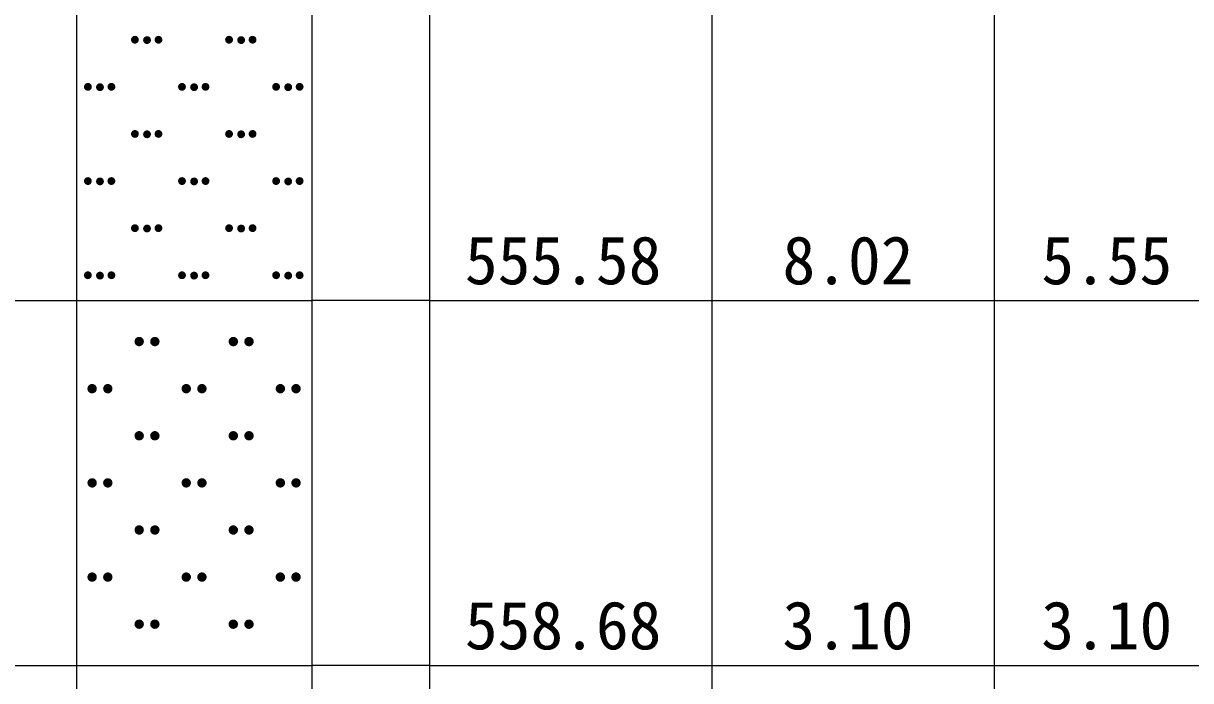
# Model space of a CAD drawing. Header units: inches. Extents: x -27 to 109, y -598 to 26.
# Drawn here: x 17.63 to 27.55, y -557.91 to -552.33 of the extents above; entities that cross this region are included whole.
import ezdxf

# ---------------------------------------------------------------- set-up
doc = ezdxf.new("R2010")
doc.units = ezdxf.units.IN
doc.header["$MEASUREMENT"] = 0
doc.layers.get('0').update_dxf_attribs({"lineweight": 0})
doc.styles.add('宋体', font='')
doc.styles.get('宋体').set_extended_font_data('宋体')

# ---------------------------------------------------------------- blocks, each defined once
blk = doc.blocks.new('lr_block_128')
at = {"true_color": 0x000000}
for points in [[(18.611, -552.4793), (18.6122, -552.4707), (18.611, -552.462), (18.6078, -552.454), (18.6025, -552.4471), (18.5955, -552.4417), (18.5875, -552.4385), (18.5789, -552.4373), (18.5702, -552.4385), (18.5622, -552.4417), (18.5553, -552.4471), (18.5499, -552.454), (18.5467, -552.462), (18.5455, -552.4707), (18.5467, -552.4793), (18.5499, -552.4873), (18.5553, -552.4943), (18.5622, -552.4996), (18.5702, -552.5028), (18.5789, -552.504), (18.5875, -552.5028), (18.5955, -552.4996), (18.6025, -552.4943), (18.6078, -552.4873)], [(18.7138, -552.4824), (18.715, -552.4737), (18.7138, -552.4651), (18.7106, -552.4571), (18.7053, -552.4501), (18.6983, -552.4448), (18.6903, -552.4416), (18.6817, -552.4404), (18.673, -552.4416), (18.665, -552.4448), (18.6581, -552.4501), (18.6527, -552.4571), (18.6495, -552.4651), (18.6483, -552.4737), (18.6495, -552.4824), (18.6527, -552.4904), (18.6581, -552.4973), (18.665, -552.5027), (18.673, -552.5059), (18.6817, -552.5071), (18.6903, -552.5059), (18.6983, -552.5027), (18.7053, -552.4973), (18.7106, -552.4904)], [(18.8109, -552.4793), (18.8121, -552.4707), (18.8109, -552.462), (18.8077, -552.454), (18.8023, -552.4471), (18.7954, -552.4417), (18.7874, -552.4385), (18.7787, -552.4373), (18.7701, -552.4385), (18.7621, -552.4417), (18.7551, -552.4471), (18.7498, -552.454), (18.7466, -552.462), (18.7454, -552.4707), (18.7466, -552.4793), (18.7498, -552.4873), (18.7551, -552.4943), (18.7621, -552.4996), (18.7701, -552.5028), (18.7787, -552.504), (18.7874, -552.5028), (18.7954, -552.4996), (18.8023, -552.4943), (18.8077, -552.4873)], [(19.411, -552.4793), (19.4122, -552.4707), (19.411, -552.462), (19.4078, -552.454), (19.4025, -552.4471), (19.3955, -552.4417), (19.3875, -552.4385), (19.3789, -552.4373), (19.3702, -552.4385), (19.3622, -552.4417), (19.3553, -552.4471), (19.3499, -552.454), (19.3467, -552.462), (19.3455, -552.4707), (19.3467, -552.4793), (19.3499, -552.4873), (19.3553, -552.4943), (19.3622, -552.4996), (19.3702, -552.5028), (19.3789, -552.504), (19.3875, -552.5028), (19.3955, -552.4996), (19.4025, -552.4943), (19.4078, -552.4873)], [(19.5138, -552.4824), (19.515, -552.4737), (19.5138, -552.4651), (19.5106, -552.4571), (19.5053, -552.4501), (19.4983, -552.4448), (19.4903, -552.4416), (19.4817, -552.4404), (19.473, -552.4416), (19.465, -552.4448), (19.4581, -552.4501), (19.4527, -552.4571), (19.4495, -552.4651), (19.4483, -552.4737), (19.4495, -552.4824), (19.4527, -552.4904), (19.4581, -552.4973), (19.465, -552.5027), (19.473, -552.5059), (19.4817, -552.5071), (19.4903, -552.5059), (19.4983, -552.5027), (19.5053, -552.4973), (19.5106, -552.4904)], [(19.6109, -552.4793), (19.6121, -552.4707), (19.6109, -552.462), (19.6077, -552.454), (19.6023, -552.4471), (19.5954, -552.4417), (19.5874, -552.4385), (19.5787, -552.4373), (19.5701, -552.4385), (19.5621, -552.4417), (19.5551, -552.4471), (19.5498, -552.454), (19.5466, -552.462), (19.5454, -552.4707), (19.5466, -552.4793), (19.5498, -552.4873), (19.5551, -552.4943), (19.5621, -552.4996), (19.5701, -552.5028), (19.5787, -552.504), (19.5874, -552.5028), (19.5954, -552.4996), (19.6023, -552.4943), (19.6077, -552.4873)], [(18.211, -552.8793), (18.2122, -552.8707), (18.211, -552.862), (18.2078, -552.854), (18.2025, -552.8471), (18.1955, -552.8417), (18.1875, -552.8385), (18.1789, -552.8373), (18.1702, -552.8385), (18.1622, -552.8417), (18.1553, -552.8471), (18.1499, -552.854), (18.1467, -552.862), (18.1455, -552.8707), (18.1467, -552.8793), (18.1499, -552.8873), (18.1553, -552.8943), (18.1622, -552.8996), (18.1702, -552.9028), (18.1789, -552.904), (18.1875, -552.9028), (18.1955, -552.8996), (18.2025, -552.8943), (18.2078, -552.8873)], [(18.3138, -552.8824), (18.315, -552.8737), (18.3138, -552.8651), (18.3106, -552.8571), (18.3053, -552.8501), (18.2983, -552.8448), (18.2903, -552.8416), (18.2817, -552.8404), (18.273, -552.8416), (18.265, -552.8448), (18.2581, -552.8501), (18.2527, -552.8571), (18.2495, -552.8651), (18.2483, -552.8737), (18.2495, -552.8824), (18.2527, -552.8904), (18.2581, -552.8973), (18.265, -552.9027), (18.273, -552.9059), (18.2817, -552.9071), (18.2903, -552.9059), (18.2983, -552.9027), (18.3053, -552.8973), (18.3106, -552.8904)], [(18.4109, -552.8793), (18.4121, -552.8707), (18.4109, -552.862), (18.4077, -552.854), (18.4023, -552.8471), (18.3954, -552.8417), (18.3874, -552.8385), (18.3787, -552.8373), (18.3701, -552.8385), (18.3621, -552.8417), (18.3551, -552.8471), (18.3498, -552.854), (18.3466, -552.862), (18.3454, -552.8707), (18.3466, -552.8793), (18.3498, -552.8873), (18.3551, -552.8943), (18.3621, -552.8996), (18.3701, -552.9028), (18.3787, -552.904), (18.3874, -552.9028), (18.3954, -552.8996), (18.4023, -552.8943), (18.4077, -552.8873)], [(19.011, -552.8793), (19.0122, -552.8707), (19.011, -552.862), (19.0078, -552.854), (19.0025, -552.8471), (18.9955, -552.8417), (18.9875, -552.8385), (18.9789, -552.8373), (18.9702, -552.8385), (18.9622, -552.8417), (18.9553, -552.8471), (18.9499, -552.854), (18.9467, -552.862), (18.9455, -552.8707), (18.9467, -552.8793), (18.9499, -552.8873), (18.9553, -552.8943), (18.9622, -552.8996), (18.9702, -552.9028), (18.9789, -552.904), (18.9875, -552.9028), (18.9955, -552.8996), (19.0025, -552.8943), (19.0078, -552.8873)], [(19.1138, -552.8824), (19.115, -552.8737), (19.1138, -552.8651), (19.1106, -552.8571), (19.1053, -552.8501), (19.0983, -552.8448), (19.0903, -552.8416), (19.0817, -552.8404), (19.073, -552.8416), (19.065, -552.8448), (19.0581, -552.8501), (19.0527, -552.8571), (19.0495, -552.8651), (19.0483, -552.8737), (19.0495, -552.8824), (19.0527, -552.8904), (19.0581, -552.8973), (19.065, -552.9027), (19.073, -552.9059), (19.0817, -552.9071), (19.0903, -552.9059), (19.0983, -552.9027), (19.1053, -552.8973), (19.1106, -552.8904)], [(19.2109, -552.8793), (19.2121, -552.8707), (19.2109, -552.862), (19.2077, -552.854), (19.2023, -552.8471), (19.1954, -552.8417), (19.1874, -552.8385), (19.1787, -552.8373), (19.1701, -552.8385), (19.1621, -552.8417), (19.1551, -552.8471), (19.1498, -552.854), (19.1466, -552.862), (19.1454, -552.8707), (19.1466, -552.8793), (19.1498, -552.8873), (19.1551, -552.8943), (19.1621, -552.8996), (19.1701, -552.9028), (19.1787, -552.904), (19.1874, -552.9028), (19.1954, -552.8996), (19.2023, -552.8943), (19.2077, -552.8873)], [(19.811, -552.8793), (19.8122, -552.8707), (19.811, -552.862), (19.8078, -552.854), (19.8025, -552.8471), (19.7955, -552.8417), (19.7875, -552.8385), (19.7789, -552.8373), (19.7702, -552.8385), (19.7622, -552.8417), (19.7553, -552.8471), (19.7499, -552.854), (19.7467, -552.862), (19.7455, -552.8707), (19.7467, -552.8793), (19.7499, -552.8873), (19.7553, -552.8943), (19.7622, -552.8996), (19.7702, -552.9028), (19.7789, -552.904), (19.7875, -552.9028), (19.7955, -552.8996), (19.8025, -552.8943), (19.8078, -552.8873)], [(19.9138, -552.8824), (19.915, -552.8737), (19.9138, -552.8651), (19.9106, -552.8571), (19.9053, -552.8501), (19.8983, -552.8448), (19.8903, -552.8416), (19.8817, -552.8404), (19.873, -552.8416), (19.865, -552.8448), (19.8581, -552.8501), (19.8527, -552.8571), (19.8495, -552.8651), (19.8483, -552.8737), (19.8495, -552.8824), (19.8527, -552.8904), (19.8581, -552.8973), (19.865, -552.9027), (19.873, -552.9059), (19.8817, -552.9071), (19.8903, -552.9059), (19.8983, -552.9027), (19.9053, -552.8973), (19.9106, -552.8904)], [(20.0109, -552.8793), (20.0121, -552.8707), (20.0109, -552.862), (20.0077, -552.854), (20.0023, -552.8471), (19.9954, -552.8417), (19.9874, -552.8385), (19.9787, -552.8373), (19.9701, -552.8385), (19.9621, -552.8417), (19.9551, -552.8471), (19.9498, -552.854), (19.9466, -552.862), (19.9454, -552.8707), (19.9466, -552.8793), (19.9498, -552.8873), (19.9551, -552.8943), (19.9621, -552.8996), (19.9701, -552.9028), (19.9787, -552.904), (19.9874, -552.9028), (19.9954, -552.8996), (20.0023, -552.8943), (20.0077, -552.8873)], [(18.611, -553.2793), (18.6122, -553.2707), (18.611, -553.262), (18.6078, -553.254), (18.6025, -553.2471), (18.5955, -553.2417), (18.5875, -553.2385), (18.5789, -553.2373), (18.5702, -553.2385), (18.5622, -553.2417), (18.5553, -553.2471), (18.5499, -553.254), (18.5467, -553.262), (18.5455, -553.2707), (18.5467, -553.2793), (18.5499, -553.2873), (18.5553, -553.2943), (18.5622, -553.2996), (18.5702, -553.3028), (18.5789, -553.304), (18.5875, -553.3028), (18.5955, -553.2996), (18.6025, -553.2943), (18.6078, -553.2873)], [(18.7138, -553.2824), (18.715, -553.2737), (18.7138, -553.2651), (18.7106, -553.2571), (18.7053, -553.2501), (18.6983, -553.2448), (18.6903, -553.2416), (18.6817, -553.2404), (18.673, -553.2416), (18.665, -553.2448), (18.6581, -553.2501), (18.6527, -553.2571), (18.6495, -553.2651), (18.6483, -553.2737), (18.6495, -553.2824), (18.6527, -553.2904), (18.6581, -553.2973), (18.665, -553.3027), (18.673, -553.3059), (18.6817, -553.3071), (18.6903, -553.3059), (18.6983, -553.3027), (18.7053, -553.2973), (18.7106, -553.2904)], [(18.8109, -553.2793), (18.8121, -553.2707), (18.8109, -553.262), (18.8077, -553.254), (18.8023, -553.2471), (18.7954, -553.2417), (18.7874, -553.2385), (18.7787, -553.2373), (18.7701, -553.2385), (18.7621, -553.2417), (18.7551, -553.2471), (18.7498, -553.254), (18.7466, -553.262), (18.7454, -553.2707), (18.7466, -553.2793), (18.7498, -553.2873), (18.7551, -553.2943), (18.7621, -553.2996), (18.7701, -553.3028), (18.7787, -553.304), (18.7874, -553.3028), (18.7954, -553.2996), (18.8023, -553.2943), (18.8077, -553.2873)], [(19.411, -553.2793), (19.4122, -553.2707), (19.411, -553.262), (19.4078, -553.254), (19.4025, -553.2471), (19.3955, -553.2417), (19.3875, -553.2385), (19.3789, -553.2373), (19.3702, -553.2385), (19.3622, -553.2417), (19.3553, -553.2471), (19.3499, -553.254), (19.3467, -553.262), (19.3455, -553.2707), (19.3467, -553.2793), (19.3499, -553.2873), (19.3553, -553.2943), (19.3622, -553.2996), (19.3702, -553.3028), (19.3789, -553.304), (19.3875, -553.3028), (19.3955, -553.2996), (19.4025, -553.2943), (19.4078, -553.2873)], [(19.5138, -553.2824), (19.515, -553.2737), (19.5138, -553.2651), (19.5106, -553.2571), (19.5053, -553.2501), (19.4983, -553.2448), (19.4903, -553.2416), (19.4817, -553.2404), (19.473, -553.2416), (19.465, -553.2448), (19.4581, -553.2501), (19.4527, -553.2571), (19.4495, -553.2651), (19.4483, -553.2737), (19.4495, -553.2824), (19.4527, -553.2904), (19.4581, -553.2973), (19.465, -553.3027), (19.473, -553.3059), (19.4817, -553.3071), (19.4903, -553.3059), (19.4983, -553.3027), (19.5053, -553.2973), (19.5106, -553.2904)], [(19.6109, -553.2793), (19.6121, -553.2707), (19.6109, -553.262), (19.6077, -553.254), (19.6023, -553.2471), (19.5954, -553.2417), (19.5874, -553.2385), (19.5787, -553.2373), (19.5701, -553.2385), (19.5621, -553.2417), (19.5551, -553.2471), (19.5498, -553.254), (19.5466, -553.262), (19.5454, -553.2707), (19.5466, -553.2793), (19.5498, -553.2873), (19.5551, -553.2943), (19.5621, -553.2996), (19.5701, -553.3028), (19.5787, -553.304), (19.5874, -553.3028), (19.5954, -553.2996), (19.6023, -553.2943), (19.6077, -553.2873)], [(18.211, -553.6793), (18.2122, -553.6707), (18.211, -553.662), (18.2078, -553.654), (18.2025, -553.6471), (18.1955, -553.6417), (18.1875, -553.6385), (18.1789, -553.6373), (18.1702, -553.6385), (18.1622, -553.6417), (18.1553, -553.6471), (18.1499, -553.654), (18.1467, -553.662), (18.1455, -553.6707), (18.1467, -553.6793), (18.1499, -553.6873), (18.1553, -553.6943), (18.1622, -553.6996), (18.1702, -553.7028), (18.1789, -553.704), (18.1875, -553.7028), (18.1955, -553.6996), (18.2025, -553.6943), (18.2078, -553.6873)], [(18.3138, -553.6824), (18.315, -553.6737), (18.3138, -553.6651), (18.3106, -553.6571), (18.3053, -553.6501), (18.2983, -553.6448), (18.2903, -553.6416), (18.2817, -553.6404), (18.273, -553.6416), (18.265, -553.6448), (18.2581, -553.6501), (18.2527, -553.6571), (18.2495, -553.6651), (18.2483, -553.6737), (18.2495, -553.6824), (18.2527, -553.6904), (18.2581, -553.6973), (18.265, -553.7027), (18.273, -553.7059), (18.2817, -553.7071), (18.2903, -553.7059), (18.2983, -553.7027), (18.3053, -553.6973), (18.3106, -553.6904)], [(18.4109, -553.6793), (18.4121, -553.6707), (18.4109, -553.662), (18.4077, -553.654), (18.4023, -553.6471), (18.3954, -553.6417), (18.3874, -553.6385), (18.3787, -553.6373), (18.3701, -553.6385), (18.3621, -553.6417), (18.3551, -553.6471), (18.3498, -553.654), (18.3466, -553.662), (18.3454, -553.6707), (18.3466, -553.6793), (18.3498, -553.6873), (18.3551, -553.6943), (18.3621, -553.6996), (18.3701, -553.7028), (18.3787, -553.704), (18.3874, -553.7028), (18.3954, -553.6996), (18.4023, -553.6943), (18.4077, -553.6873)], [(19.011, -553.6793), (19.0122, -553.6707), (19.011, -553.662), (19.0078, -553.654), (19.0025, -553.6471), (18.9955, -553.6417), (18.9875, -553.6385), (18.9789, -553.6373), (18.9702, -553.6385), (18.9622, -553.6417), (18.9553, -553.6471), (18.9499, -553.654), (18.9467, -553.662), (18.9455, -553.6707), (18.9467, -553.6793), (18.9499, -553.6873), (18.9553, -553.6943), (18.9622, -553.6996), (18.9702, -553.7028), (18.9789, -553.704), (18.9875, -553.7028), (18.9955, -553.6996), (19.0025, -553.6943), (19.0078, -553.6873)], [(19.1138, -553.6824), (19.115, -553.6737), (19.1138, -553.6651), (19.1106, -553.6571), (19.1053, -553.6501), (19.0983, -553.6448), (19.0903, -553.6416), (19.0817, -553.6404), (19.073, -553.6416), (19.065, -553.6448), (19.0581, -553.6501), (19.0527, -553.6571), (19.0495, -553.6651), (19.0483, -553.6737), (19.0495, -553.6824), (19.0527, -553.6904), (19.0581, -553.6973), (19.065, -553.7027), (19.073, -553.7059), (19.0817, -553.7071), (19.0903, -553.7059), (19.0983, -553.7027), (19.1053, -553.6973), (19.1106, -553.6904)], [(19.2109, -553.6793), (19.2121, -553.6707), (19.2109, -553.662), (19.2077, -553.654), (19.2023, -553.6471), (19.1954, -553.6417), (19.1874, -553.6385), (19.1787, -553.6373), (19.1701, -553.6385), (19.1621, -553.6417), (19.1551, -553.6471), (19.1498, -553.654), (19.1466, -553.662), (19.1454, -553.6707), (19.1466, -553.6793), (19.1498, -553.6873), (19.1551, -553.6943), (19.1621, -553.6996), (19.1701, -553.7028), (19.1787, -553.704), (19.1874, -553.7028), (19.1954, -553.6996), (19.2023, -553.6943), (19.2077, -553.6873)], [(19.811, -553.6793), (19.8122, -553.6707), (19.811, -553.662), (19.8078, -553.654), (19.8025, -553.6471), (19.7955, -553.6417), (19.7875, -553.6385), (19.7789, -553.6373), (19.7702, -553.6385), (19.7622, -553.6417), (19.7553, -553.6471), (19.7499, -553.654), (19.7467, -553.662), (19.7455, -553.6707), (19.7467, -553.6793), (19.7499, -553.6873), (19.7553, -553.6943), (19.7622, -553.6996), (19.7702, -553.7028), (19.7789, -553.704), (19.7875, -553.7028), (19.7955, -553.6996), (19.8025, -553.6943), (19.8078, -553.6873)], [(19.9138, -553.6824), (19.915, -553.6737), (19.9138, -553.6651), (19.9106, -553.6571), (19.9053, -553.6501), (19.8983, -553.6448), (19.8903, -553.6416), (19.8817, -553.6404), (19.873, -553.6416), (19.865, -553.6448), (19.8581, -553.6501), (19.8527, -553.6571), (19.8495, -553.6651), (19.8483, -553.6737), (19.8495, -553.6824), (19.8527, -553.6904), (19.8581, -553.6973), (19.865, -553.7027), (19.873, -553.7059), (19.8817, -553.7071), (19.8903, -553.7059), (19.8983, -553.7027), (19.9053, -553.6973), (19.9106, -553.6904)], [(20.0109, -553.6793), (20.0121, -553.6707), (20.0109, -553.662), (20.0077, -553.654), (20.0023, -553.6471), (19.9954, -553.6417), (19.9874, -553.6385), (19.9787, -553.6373), (19.9701, -553.6385), (19.9621, -553.6417), (19.9551, -553.6471), (19.9498, -553.654), (19.9466, -553.662), (19.9454, -553.6707), (19.9466, -553.6793), (19.9498, -553.6873), (19.9551, -553.6943), (19.9621, -553.6996), (19.9701, -553.7028), (19.9787, -553.704), (19.9874, -553.7028), (19.9954, -553.6996), (20.0023, -553.6943), (20.0077, -553.6873)], [(18.611, -554.0793), (18.6122, -554.0707), (18.611, -554.062), (18.6078, -554.054), (18.6025, -554.0471), (18.5955, -554.0417), (18.5875, -554.0385), (18.5789, -554.0373), (18.5702, -554.0385), (18.5622, -554.0417), (18.5553, -554.0471), (18.5499, -554.054), (18.5467, -554.062), (18.5455, -554.0707), (18.5467, -554.0793), (18.5499, -554.0873), (18.5553, -554.0943), (18.5622, -554.0996), (18.5702, -554.1028), (18.5789, -554.104), (18.5875, -554.1028), (18.5955, -554.0996), (18.6025, -554.0943), (18.6078, -554.0873)], [(18.7138, -554.0824), (18.715, -554.0737), (18.7138, -554.0651), (18.7106, -554.0571), (18.7053, -554.0501), (18.6983, -554.0448), (18.6903, -554.0416), (18.6817, -554.0404), (18.673, -554.0416), (18.665, -554.0448), (18.6581, -554.0501), (18.6527, -554.0571), (18.6495, -554.0651), (18.6483, -554.0737), (18.6495, -554.0824), (18.6527, -554.0904), (18.6581, -554.0973), (18.665, -554.1027), (18.673, -554.1059), (18.6817, -554.1071), (18.6903, -554.1059), (18.6983, -554.1027), (18.7053, -554.0973), (18.7106, -554.0904)], [(18.8109, -554.0793), (18.8121, -554.0707), (18.8109, -554.062), (18.8077, -554.054), (18.8023, -554.0471), (18.7954, -554.0417), (18.7874, -554.0385), (18.7787, -554.0373), (18.7701, -554.0385), (18.7621, -554.0417), (18.7551, -554.0471), (18.7498, -554.054), (18.7466, -554.062), (18.7454, -554.0707), (18.7466, -554.0793), (18.7498, -554.0873), (18.7551, -554.0943), (18.7621, -554.0996), (18.7701, -554.1028), (18.7787, -554.104), (18.7874, -554.1028), (18.7954, -554.0996), (18.8023, -554.0943), (18.8077, -554.0873)], [(19.411, -554.0793), (19.4122, -554.0707), (19.411, -554.062), (19.4078, -554.054), (19.4025, -554.0471), (19.3955, -554.0417), (19.3875, -554.0385), (19.3789, -554.0373), (19.3702, -554.0385), (19.3622, -554.0417), (19.3553, -554.0471), (19.3499, -554.054), (19.3467, -554.062), (19.3455, -554.0707), (19.3467, -554.0793), (19.3499, -554.0873), (19.3553, -554.0943), (19.3622, -554.0996), (19.3702, -554.1028), (19.3789, -554.104), (19.3875, -554.1028), (19.3955, -554.0996), (19.4025, -554.0943), (19.4078, -554.0873)], [(19.5138, -554.0824), (19.515, -554.0737), (19.5138, -554.0651), (19.5106, -554.0571), (19.5053, -554.0501), (19.4983, -554.0448), (19.4903, -554.0416), (19.4817, -554.0404), (19.473, -554.0416), (19.465, -554.0448), (19.4581, -554.0501), (19.4527, -554.0571), (19.4495, -554.0651), (19.4483, -554.0737), (19.4495, -554.0824), (19.4527, -554.0904), (19.4581, -554.0973), (19.465, -554.1027), (19.473, -554.1059), (19.4817, -554.1071), (19.4903, -554.1059), (19.4983, -554.1027), (19.5053, -554.0973), (19.5106, -554.0904)], [(19.6109, -554.0793), (19.6121, -554.0707), (19.6109, -554.062), (19.6077, -554.054), (19.6023, -554.0471), (19.5954, -554.0417), (19.5874, -554.0385), (19.5787, -554.0373), (19.5701, -554.0385), (19.5621, -554.0417), (19.5551, -554.0471), (19.5498, -554.054), (19.5466, -554.062), (19.5454, -554.0707), (19.5466, -554.0793), (19.5498, -554.0873), (19.5551, -554.0943), (19.5621, -554.0996), (19.5701, -554.1028), (19.5787, -554.104), (19.5874, -554.1028), (19.5954, -554.0996), (19.6023, -554.0943), (19.6077, -554.0873)], [(18.211, -554.4793), (18.2122, -554.4707), (18.211, -554.462), (18.2078, -554.454), (18.2025, -554.4471), (18.1955, -554.4417), (18.1875, -554.4385), (18.1789, -554.4373), (18.1702, -554.4385), (18.1622, -554.4417), (18.1553, -554.4471), (18.1499, -554.454), (18.1467, -554.462), (18.1455, -554.4707), (18.1467, -554.4793), (18.1499, -554.4873), (18.1553, -554.4943), (18.1622, -554.4996), (18.1702, -554.5028), (18.1789, -554.504), (18.1875, -554.5028), (18.1955, -554.4996), (18.2025, -554.4943), (18.2078, -554.4873)], [(18.3138, -554.4824), (18.315, -554.4737), (18.3138, -554.4651), (18.3106, -554.4571), (18.3053, -554.4501), (18.2983, -554.4448), (18.2903, -554.4416), (18.2817, -554.4404), (18.273, -554.4416), (18.265, -554.4448), (18.2581, -554.4501), (18.2527, -554.4571), (18.2495, -554.4651), (18.2483, -554.4737), (18.2495, -554.4824), (18.2527, -554.4904), (18.2581, -554.4973), (18.265, -554.5027), (18.273, -554.5059), (18.2817, -554.5071), (18.2903, -554.5059), (18.2983, -554.5027), (18.3053, -554.4973), (18.3106, -554.4904)], [(18.4109, -554.4793), (18.4121, -554.4707), (18.4109, -554.462), (18.4077, -554.454), (18.4023, -554.4471), (18.3954, -554.4417), (18.3874, -554.4385), (18.3787, -554.4373), (18.3701, -554.4385), (18.3621, -554.4417), (18.3551, -554.4471), (18.3498, -554.454), (18.3466, -554.462), (18.3454, -554.4707), (18.3466, -554.4793), (18.3498, -554.4873), (18.3551, -554.4943), (18.3621, -554.4996), (18.3701, -554.5028), (18.3787, -554.504), (18.3874, -554.5028), (18.3954, -554.4996), (18.4023, -554.4943), (18.4077, -554.4873)], [(19.011, -554.4793), (19.0122, -554.4707), (19.011, -554.462), (19.0078, -554.454), (19.0025, -554.4471), (18.9955, -554.4417), (18.9875, -554.4385), (18.9789, -554.4373), (18.9702, -554.4385), (18.9622, -554.4417), (18.9553, -554.4471), (18.9499, -554.454), (18.9467, -554.462), (18.9455, -554.4707), (18.9467, -554.4793), (18.9499, -554.4873), (18.9553, -554.4943), (18.9622, -554.4996), (18.9702, -554.5028), (18.9789, -554.504), (18.9875, -554.5028), (18.9955, -554.4996), (19.0025, -554.4943), (19.0078, -554.4873)], [(19.1138, -554.4824), (19.115, -554.4737), (19.1138, -554.4651), (19.1106, -554.4571), (19.1053, -554.4501), (19.0983, -554.4448), (19.0903, -554.4416), (19.0817, -554.4404), (19.073, -554.4416), (19.065, -554.4448), (19.0581, -554.4501), (19.0527, -554.4571), (19.0495, -554.4651), (19.0483, -554.4737), (19.0495, -554.4824), (19.0527, -554.4904), (19.0581, -554.4973), (19.065, -554.5027), (19.073, -554.5059), (19.0817, -554.5071), (19.0903, -554.5059), (19.0983, -554.5027), (19.1053, -554.4973), (19.1106, -554.4904)], [(19.2109, -554.4793), (19.2121, -554.4707), (19.2109, -554.462), (19.2077, -554.454), (19.2023, -554.4471), (19.1954, -554.4417), (19.1874, -554.4385), (19.1787, -554.4373), (19.1701, -554.4385), (19.1621, -554.4417), (19.1551, -554.4471), (19.1498, -554.454), (19.1466, -554.462), (19.1454, -554.4707), (19.1466, -554.4793), (19.1498, -554.4873), (19.1551, -554.4943), (19.1621, -554.4996), (19.1701, -554.5028), (19.1787, -554.504), (19.1874, -554.5028), (19.1954, -554.4996), (19.2023, -554.4943), (19.2077, -554.4873)], [(19.811, -554.4793), (19.8122, -554.4707), (19.811, -554.462), (19.8078, -554.454), (19.8025, -554.4471), (19.7955, -554.4417), (19.7875, -554.4385), (19.7789, -554.4373), (19.7702, -554.4385), (19.7622, -554.4417), (19.7553, -554.4471), (19.7499, -554.454), (19.7467, -554.462), (19.7455, -554.4707), (19.7467, -554.4793), (19.7499, -554.4873), (19.7553, -554.4943), (19.7622, -554.4996), (19.7702, -554.5028), (19.7789, -554.504), (19.7875, -554.5028), (19.7955, -554.4996), (19.8025, -554.4943), (19.8078, -554.4873)], [(19.9138, -554.4824), (19.915, -554.4737), (19.9138, -554.4651), (19.9106, -554.4571), (19.9053, -554.4501), (19.8983, -554.4448), (19.8903, -554.4416), (19.8817, -554.4404), (19.873, -554.4416), (19.865, -554.4448), (19.8581, -554.4501), (19.8527, -554.4571), (19.8495, -554.4651), (19.8483, -554.4737), (19.8495, -554.4824), (19.8527, -554.4904), (19.8581, -554.4973), (19.865, -554.5027), (19.873, -554.5059), (19.8817, -554.5071), (19.8903, -554.5059), (19.8983, -554.5027), (19.9053, -554.4973), (19.9106, -554.4904)], [(20.0109, -554.4793), (20.0121, -554.4707), (20.0109, -554.462), (20.0077, -554.454), (20.0023, -554.4471), (19.9954, -554.4417), (19.9874, -554.4385), (19.9787, -554.4373), (19.9701, -554.4385), (19.9621, -554.4417), (19.9551, -554.4471), (19.9498, -554.454), (19.9466, -554.462), (19.9454, -554.4707), (19.9466, -554.4793), (19.9498, -554.4873), (19.9551, -554.4943), (19.9621, -554.4996), (19.9701, -554.5028), (19.9787, -554.504), (19.9874, -554.5028), (19.9954, -554.4996), (20.0023, -554.4943), (20.0077, -554.4873)]]:
    blk.add_hatch(color=18, dxfattribs=at).paths.add_polyline_path(points, flags=17)
blk = doc.blocks.new('lr_block_129')
at = {"true_color": 0x000000}
for points in [[(18.6537, -555.0441), (18.655, -555.0337), (18.6537, -555.0233), (18.6497, -555.0137), (18.6433, -555.0055), (18.635, -554.9991), (18.6254, -554.9951), (18.615, -554.9937), (18.6046, -554.9951), (18.595, -554.9991), (18.5867, -555.0055), (18.5803, -555.0137), (18.5763, -555.0233), (18.575, -555.0337), (18.5763, -555.0441), (18.5803, -555.0538), (18.5867, -555.062), (18.595, -555.0684), (18.6046, -555.0724), (18.615, -555.0738), (18.6254, -555.0724), (18.635, -555.0684), (18.6433, -555.062), (18.6497, -555.0538)], [(18.787, -555.0441), (18.7883, -555.0337), (18.787, -555.0233), (18.783, -555.0137), (18.7766, -555.0055), (18.7683, -554.9991), (18.7587, -554.9951), (18.7483, -554.9937), (18.7379, -554.9951), (18.7283, -554.9991), (18.7201, -555.0055), (18.7137, -555.0137), (18.7097, -555.0233), (18.7083, -555.0337), (18.7097, -555.0441), (18.7137, -555.0538), (18.7201, -555.062), (18.7283, -555.0684), (18.7379, -555.0724), (18.7483, -555.0738), (18.7587, -555.0724), (18.7683, -555.0684), (18.7766, -555.062), (18.783, -555.0538)], [(19.4537, -555.0441), (19.455, -555.0337), (19.4537, -555.0233), (19.4497, -555.0137), (19.4433, -555.0055), (19.435, -554.9991), (19.4254, -554.9951), (19.415, -554.9937), (19.4046, -554.9951), (19.395, -554.9991), (19.3867, -555.0055), (19.3803, -555.0137), (19.3763, -555.0233), (19.375, -555.0337), (19.3763, -555.0441), (19.3803, -555.0538), (19.3867, -555.062), (19.395, -555.0684), (19.4046, -555.0724), (19.415, -555.0738), (19.4254, -555.0724), (19.435, -555.0684), (19.4433, -555.062), (19.4497, -555.0538)], [(19.587, -555.0441), (19.5883, -555.0337), (19.587, -555.0233), (19.583, -555.0137), (19.5766, -555.0055), (19.5683, -554.9991), (19.5587, -554.9951), (19.5483, -554.9937), (19.5379, -554.9951), (19.5283, -554.9991), (19.5201, -555.0055), (19.5137, -555.0137), (19.5097, -555.0233), (19.5083, -555.0337), (19.5097, -555.0441), (19.5137, -555.0538), (19.5201, -555.062), (19.5283, -555.0684), (19.5379, -555.0724), (19.5483, -555.0738), (19.5587, -555.0724), (19.5683, -555.0684), (19.5766, -555.062), (19.583, -555.0538)], [(18.2537, -555.4442), (18.255, -555.4338), (18.2537, -555.4234), (18.2497, -555.4137), (18.2433, -555.4055), (18.235, -555.3991), (18.2254, -555.3951), (18.215, -555.3937), (18.2046, -555.3951), (18.195, -555.3991), (18.1867, -555.4055), (18.1803, -555.4137), (18.1763, -555.4234), (18.175, -555.4338), (18.1763, -555.4442), (18.1803, -555.4538), (18.1867, -555.462), (18.195, -555.4684), (18.2046, -555.4724), (18.215, -555.4737), (18.2254, -555.4724), (18.235, -555.4684), (18.2433, -555.462), (18.2497, -555.4538)], [(18.387, -555.4442), (18.3883, -555.4338), (18.387, -555.4234), (18.383, -555.4137), (18.3766, -555.4055), (18.3683, -555.3991), (18.3587, -555.3951), (18.3483, -555.3937), (18.3379, -555.3951), (18.3283, -555.3991), (18.3201, -555.4055), (18.3137, -555.4137), (18.3097, -555.4234), (18.3083, -555.4338), (18.3097, -555.4442), (18.3137, -555.4538), (18.3201, -555.462), (18.3283, -555.4684), (18.3379, -555.4724), (18.3483, -555.4737), (18.3587, -555.4724), (18.3683, -555.4684), (18.3766, -555.462), (18.383, -555.4538)], [(19.0537, -555.4442), (19.055, -555.4338), (19.0537, -555.4234), (19.0497, -555.4137), (19.0433, -555.4055), (19.035, -555.3991), (19.0254, -555.3951), (19.015, -555.3937), (19.0046, -555.3951), (18.995, -555.3991), (18.9867, -555.4055), (18.9803, -555.4137), (18.9763, -555.4234), (18.975, -555.4338), (18.9763, -555.4442), (18.9803, -555.4538), (18.9867, -555.462), (18.995, -555.4684), (19.0046, -555.4724), (19.015, -555.4737), (19.0254, -555.4724), (19.035, -555.4684), (19.0433, -555.462), (19.0497, -555.4538)], [(19.187, -555.4442), (19.1883, -555.4338), (19.187, -555.4234), (19.183, -555.4137), (19.1766, -555.4055), (19.1683, -555.3991), (19.1587, -555.3951), (19.1483, -555.3937), (19.1379, -555.3951), (19.1283, -555.3991), (19.1201, -555.4055), (19.1137, -555.4137), (19.1097, -555.4234), (19.1083, -555.4338), (19.1097, -555.4442), (19.1137, -555.4538), (19.1201, -555.462), (19.1283, -555.4684), (19.1379, -555.4724), (19.1483, -555.4737), (19.1587, -555.4724), (19.1683, -555.4684), (19.1766, -555.462), (19.183, -555.4538)], [(19.8537, -555.4442), (19.855, -555.4338), (19.8537, -555.4234), (19.8497, -555.4137), (19.8433, -555.4055), (19.835, -555.3991), (19.8254, -555.3951), (19.815, -555.3937), (19.8046, -555.3951), (19.795, -555.3991), (19.7867, -555.4055), (19.7803, -555.4137), (19.7763, -555.4234), (19.775, -555.4338), (19.7763, -555.4442), (19.7803, -555.4538), (19.7867, -555.462), (19.795, -555.4684), (19.8046, -555.4724), (19.815, -555.4737), (19.8254, -555.4724), (19.835, -555.4684), (19.8433, -555.462), (19.8497, -555.4538)], [(19.987, -555.4442), (19.9883, -555.4338), (19.987, -555.4234), (19.983, -555.4137), (19.9766, -555.4055), (19.9683, -555.3991), (19.9587, -555.3951), (19.9483, -555.3937), (19.9379, -555.3951), (19.9283, -555.3991), (19.9201, -555.4055), (19.9137, -555.4137), (19.9097, -555.4234), (19.9083, -555.4338), (19.9097, -555.4442), (19.9137, -555.4538), (19.9201, -555.462), (19.9283, -555.4684), (19.9379, -555.4724), (19.9483, -555.4737), (19.9587, -555.4724), (19.9683, -555.4684), (19.9766, -555.462), (19.983, -555.4538)], [(18.6537, -555.8441), (18.655, -555.8337), (18.6537, -555.8233), (18.6497, -555.8137), (18.6433, -555.8055), (18.635, -555.7991), (18.6254, -555.7951), (18.615, -555.7937), (18.6046, -555.7951), (18.595, -555.7991), (18.5867, -555.8055), (18.5803, -555.8137), (18.5763, -555.8233), (18.575, -555.8337), (18.5763, -555.8441), (18.5803, -555.8537), (18.5867, -555.862), (18.595, -555.8684), (18.6046, -555.8724), (18.615, -555.8737), (18.6254, -555.8724), (18.635, -555.8684), (18.6433, -555.862), (18.6497, -555.8537)], [(18.787, -555.8441), (18.7883, -555.8337), (18.787, -555.8233), (18.783, -555.8137), (18.7766, -555.8055), (18.7683, -555.7991), (18.7587, -555.7951), (18.7483, -555.7937), (18.7379, -555.7951), (18.7283, -555.7991), (18.7201, -555.8055), (18.7137, -555.8137), (18.7097, -555.8233), (18.7083, -555.8337), (18.7097, -555.8441), (18.7137, -555.8537), (18.7201, -555.862), (18.7283, -555.8684), (18.7379, -555.8724), (18.7483, -555.8737), (18.7587, -555.8724), (18.7683, -555.8684), (18.7766, -555.862), (18.783, -555.8537)], [(19.4537, -555.8441), (19.455, -555.8337), (19.4537, -555.8233), (19.4497, -555.8137), (19.4433, -555.8055), (19.435, -555.7991), (19.4254, -555.7951), (19.415, -555.7937), (19.4046, -555.7951), (19.395, -555.7991), (19.3867, -555.8055), (19.3803, -555.8137), (19.3763, -555.8233), (19.375, -555.8337), (19.3763, -555.8441), (19.3803, -555.8537), (19.3867, -555.862), (19.395, -555.8684), (19.4046, -555.8724), (19.415, -555.8737), (19.4254, -555.8724), (19.435, -555.8684), (19.4433, -555.862), (19.4497, -555.8537)], [(19.587, -555.8441), (19.5883, -555.8337), (19.587, -555.8233), (19.583, -555.8137), (19.5766, -555.8055), (19.5683, -555.7991), (19.5587, -555.7951), (19.5483, -555.7937), (19.5379, -555.7951), (19.5283, -555.7991), (19.5201, -555.8055), (19.5137, -555.8137), (19.5097, -555.8233), (19.5083, -555.8337), (19.5097, -555.8441), (19.5137, -555.8537), (19.5201, -555.862), (19.5283, -555.8684), (19.5379, -555.8724), (19.5483, -555.8737), (19.5587, -555.8724), (19.5683, -555.8684), (19.5766, -555.862), (19.583, -555.8537)], [(18.2537, -556.2441), (18.255, -556.2337), (18.2537, -556.2233), (18.2497, -556.2137), (18.2433, -556.2055), (18.235, -556.1991), (18.2254, -556.1951), (18.215, -556.1937), (18.2046, -556.1951), (18.195, -556.1991), (18.1867, -556.2055), (18.1803, -556.2137), (18.1763, -556.2233), (18.175, -556.2337), (18.1763, -556.2441), (18.1803, -556.2537), (18.1867, -556.262), (18.195, -556.2684), (18.2046, -556.2724), (18.215, -556.2737), (18.2254, -556.2724), (18.235, -556.2684), (18.2433, -556.262), (18.2497, -556.2537)], [(18.387, -556.2441), (18.3883, -556.2337), (18.387, -556.2233), (18.383, -556.2137), (18.3766, -556.2055), (18.3683, -556.1991), (18.3587, -556.1951), (18.3483, -556.1937), (18.3379, -556.1951), (18.3283, -556.1991), (18.3201, -556.2055), (18.3137, -556.2137), (18.3097, -556.2233), (18.3083, -556.2337), (18.3097, -556.2441), (18.3137, -556.2537), (18.3201, -556.262), (18.3283, -556.2684), (18.3379, -556.2724), (18.3483, -556.2737), (18.3587, -556.2724), (18.3683, -556.2684), (18.3766, -556.262), (18.383, -556.2537)], [(19.0537, -556.2441), (19.055, -556.2337), (19.0537, -556.2233), (19.0497, -556.2137), (19.0433, -556.2055), (19.035, -556.1991), (19.0254, -556.1951), (19.015, -556.1937), (19.0046, -556.1951), (18.995, -556.1991), (18.9867, -556.2055), (18.9803, -556.2137), (18.9763, -556.2233), (18.975, -556.2337), (18.9763, -556.2441), (18.9803, -556.2537), (18.9867, -556.262), (18.995, -556.2684), (19.0046, -556.2724), (19.015, -556.2737), (19.0254, -556.2724), (19.035, -556.2684), (19.0433, -556.262), (19.0497, -556.2537)], [(19.187, -556.2441), (19.1883, -556.2337), (19.187, -556.2233), (19.183, -556.2137), (19.1766, -556.2055), (19.1683, -556.1991), (19.1587, -556.1951), (19.1483, -556.1937), (19.1379, -556.1951), (19.1283, -556.1991), (19.1201, -556.2055), (19.1137, -556.2137), (19.1097, -556.2233), (19.1083, -556.2337), (19.1097, -556.2441), (19.1137, -556.2537), (19.1201, -556.262), (19.1283, -556.2684), (19.1379, -556.2724), (19.1483, -556.2737), (19.1587, -556.2724), (19.1683, -556.2684), (19.1766, -556.262), (19.183, -556.2537)], [(19.8537, -556.2441), (19.855, -556.2337), (19.8537, -556.2233), (19.8497, -556.2137), (19.8433, -556.2055), (19.835, -556.1991), (19.8254, -556.1951), (19.815, -556.1937), (19.8046, -556.1951), (19.795, -556.1991), (19.7867, -556.2055), (19.7803, -556.2137), (19.7763, -556.2233), (19.775, -556.2337), (19.7763, -556.2441), (19.7803, -556.2537), (19.7867, -556.262), (19.795, -556.2684), (19.8046, -556.2724), (19.815, -556.2737), (19.8254, -556.2724), (19.835, -556.2684), (19.8433, -556.262), (19.8497, -556.2537)], [(19.987, -556.2441), (19.9883, -556.2337), (19.987, -556.2233), (19.983, -556.2137), (19.9766, -556.2055), (19.9683, -556.1991), (19.9587, -556.1951), (19.9483, -556.1937), (19.9379, -556.1951), (19.9283, -556.1991), (19.9201, -556.2055), (19.9137, -556.2137), (19.9097, -556.2233), (19.9083, -556.2337), (19.9097, -556.2441), (19.9137, -556.2537), (19.9201, -556.262), (19.9283, -556.2684), (19.9379, -556.2724), (19.9483, -556.2737), (19.9587, -556.2724), (19.9683, -556.2684), (19.9766, -556.262), (19.983, -556.2537)], [(18.6537, -556.6441), (18.655, -556.6337), (18.6537, -556.6233), (18.6497, -556.6137), (18.6433, -556.6055), (18.635, -556.5991), (18.6254, -556.5951), (18.615, -556.5937), (18.6046, -556.5951), (18.595, -556.5991), (18.5867, -556.6055), (18.5803, -556.6137), (18.5763, -556.6233), (18.575, -556.6337), (18.5763, -556.6441), (18.5803, -556.6537), (18.5867, -556.662), (18.595, -556.6684), (18.6046, -556.6724), (18.615, -556.6737), (18.6254, -556.6724), (18.635, -556.6684), (18.6433, -556.662), (18.6497, -556.6537)], [(18.787, -556.6441), (18.7883, -556.6337), (18.787, -556.6233), (18.783, -556.6137), (18.7766, -556.6055), (18.7683, -556.5991), (18.7587, -556.5951), (18.7483, -556.5937), (18.7379, -556.5951), (18.7283, -556.5991), (18.7201, -556.6055), (18.7137, -556.6137), (18.7097, -556.6233), (18.7083, -556.6337), (18.7097, -556.6441), (18.7137, -556.6537), (18.7201, -556.662), (18.7283, -556.6684), (18.7379, -556.6724), (18.7483, -556.6737), (18.7587, -556.6724), (18.7683, -556.6684), (18.7766, -556.662), (18.783, -556.6537)], [(19.4537, -556.6441), (19.455, -556.6337), (19.4537, -556.6233), (19.4497, -556.6137), (19.4433, -556.6055), (19.435, -556.5991), (19.4254, -556.5951), (19.415, -556.5937), (19.4046, -556.5951), (19.395, -556.5991), (19.3867, -556.6055), (19.3803, -556.6137), (19.3763, -556.6233), (19.375, -556.6337), (19.3763, -556.6441), (19.3803, -556.6537), (19.3867, -556.662), (19.395, -556.6684), (19.4046, -556.6724), (19.415, -556.6737), (19.4254, -556.6724), (19.435, -556.6684), (19.4433, -556.662), (19.4497, -556.6537)], [(19.587, -556.6441), (19.5883, -556.6337), (19.587, -556.6233), (19.583, -556.6137), (19.5766, -556.6055), (19.5683, -556.5991), (19.5587, -556.5951), (19.5483, -556.5937), (19.5379, -556.5951), (19.5283, -556.5991), (19.5201, -556.6055), (19.5137, -556.6137), (19.5097, -556.6233), (19.5083, -556.6337), (19.5097, -556.6441), (19.5137, -556.6537), (19.5201, -556.662), (19.5283, -556.6684), (19.5379, -556.6724), (19.5483, -556.6737), (19.5587, -556.6724), (19.5683, -556.6684), (19.5766, -556.662), (19.583, -556.6537)], [(18.2537, -557.0441), (18.255, -557.0337), (18.2537, -557.0233), (18.2497, -557.0137), (18.2433, -557.0055), (18.235, -556.9991), (18.2254, -556.9951), (18.215, -556.9937), (18.2046, -556.9951), (18.195, -556.9991), (18.1867, -557.0055), (18.1803, -557.0137), (18.1763, -557.0233), (18.175, -557.0337), (18.1763, -557.0441), (18.1803, -557.0537), (18.1867, -557.062), (18.195, -557.0684), (18.2046, -557.0724), (18.215, -557.0737), (18.2254, -557.0724), (18.235, -557.0684), (18.2433, -557.062), (18.2497, -557.0537)], [(18.387, -557.0441), (18.3883, -557.0337), (18.387, -557.0233), (18.383, -557.0137), (18.3766, -557.0055), (18.3683, -556.9991), (18.3587, -556.9951), (18.3483, -556.9937), (18.3379, -556.9951), (18.3283, -556.9991), (18.3201, -557.0055), (18.3137, -557.0137), (18.3097, -557.0233), (18.3083, -557.0337), (18.3097, -557.0441), (18.3137, -557.0537), (18.3201, -557.062), (18.3283, -557.0684), (18.3379, -557.0724), (18.3483, -557.0737), (18.3587, -557.0724), (18.3683, -557.0684), (18.3766, -557.062), (18.383, -557.0537)], [(19.0537, -557.0441), (19.055, -557.0337), (19.0537, -557.0233), (19.0497, -557.0137), (19.0433, -557.0055), (19.035, -556.9991), (19.0254, -556.9951), (19.015, -556.9937), (19.0046, -556.9951), (18.995, -556.9991), (18.9867, -557.0055), (18.9803, -557.0137), (18.9763, -557.0233), (18.975, -557.0337), (18.9763, -557.0441), (18.9803, -557.0537), (18.9867, -557.062), (18.995, -557.0684), (19.0046, -557.0724), (19.015, -557.0737), (19.0254, -557.0724), (19.035, -557.0684), (19.0433, -557.062), (19.0497, -557.0537)], [(19.187, -557.0441), (19.1883, -557.0337), (19.187, -557.0233), (19.183, -557.0137), (19.1766, -557.0055), (19.1683, -556.9991), (19.1587, -556.9951), (19.1483, -556.9937), (19.1379, -556.9951), (19.1283, -556.9991), (19.1201, -557.0055), (19.1137, -557.0137), (19.1097, -557.0233), (19.1083, -557.0337), (19.1097, -557.0441), (19.1137, -557.0537), (19.1201, -557.062), (19.1283, -557.0684), (19.1379, -557.0724), (19.1483, -557.0737), (19.1587, -557.0724), (19.1683, -557.0684), (19.1766, -557.062), (19.183, -557.0537)], [(19.8537, -557.0441), (19.855, -557.0337), (19.8537, -557.0233), (19.8497, -557.0137), (19.8433, -557.0055), (19.835, -556.9991), (19.8254, -556.9951), (19.815, -556.9937), (19.8046, -556.9951), (19.795, -556.9991), (19.7867, -557.0055), (19.7803, -557.0137), (19.7763, -557.0233), (19.775, -557.0337), (19.7763, -557.0441), (19.7803, -557.0537), (19.7867, -557.062), (19.795, -557.0684), (19.8046, -557.0724), (19.815, -557.0737), (19.8254, -557.0724), (19.835, -557.0684), (19.8433, -557.062), (19.8497, -557.0537)], [(19.987, -557.0441), (19.9883, -557.0337), (19.987, -557.0233), (19.983, -557.0137), (19.9766, -557.0055), (19.9683, -556.9991), (19.9587, -556.9951), (19.9483, -556.9937), (19.9379, -556.9951), (19.9283, -556.9991), (19.9201, -557.0055), (19.9137, -557.0137), (19.9097, -557.0233), (19.9083, -557.0337), (19.9097, -557.0441), (19.9137, -557.0537), (19.9201, -557.062), (19.9283, -557.0684), (19.9379, -557.0724), (19.9483, -557.0737), (19.9587, -557.0724), (19.9683, -557.0684), (19.9766, -557.062), (19.983, -557.0537)], [(18.6537, -557.4441), (18.655, -557.4337), (18.6537, -557.4233), (18.6497, -557.4137), (18.6433, -557.4055), (18.635, -557.3991), (18.6254, -557.3951), (18.615, -557.3937), (18.6046, -557.3951), (18.595, -557.3991), (18.5867, -557.4055), (18.5803, -557.4137), (18.5763, -557.4233), (18.575, -557.4337), (18.5763, -557.4441), (18.5803, -557.4537), (18.5867, -557.462), (18.595, -557.4684), (18.6046, -557.4724), (18.615, -557.4737), (18.6254, -557.4724), (18.635, -557.4684), (18.6433, -557.462), (18.6497, -557.4537)], [(18.787, -557.4441), (18.7883, -557.4337), (18.787, -557.4233), (18.783, -557.4137), (18.7766, -557.4055), (18.7683, -557.3991), (18.7587, -557.3951), (18.7483, -557.3937), (18.7379, -557.3951), (18.7283, -557.3991), (18.7201, -557.4055), (18.7137, -557.4137), (18.7097, -557.4233), (18.7083, -557.4337), (18.7097, -557.4441), (18.7137, -557.4537), (18.7201, -557.462), (18.7283, -557.4684), (18.7379, -557.4724), (18.7483, -557.4737), (18.7587, -557.4724), (18.7683, -557.4684), (18.7766, -557.462), (18.783, -557.4537)], [(19.4537, -557.4441), (19.455, -557.4337), (19.4537, -557.4233), (19.4497, -557.4137), (19.4433, -557.4055), (19.435, -557.3991), (19.4254, -557.3951), (19.415, -557.3937), (19.4046, -557.3951), (19.395, -557.3991), (19.3867, -557.4055), (19.3803, -557.4137), (19.3763, -557.4233), (19.375, -557.4337), (19.3763, -557.4441), (19.3803, -557.4537), (19.3867, -557.462), (19.395, -557.4684), (19.4046, -557.4724), (19.415, -557.4737), (19.4254, -557.4724), (19.435, -557.4684), (19.4433, -557.462), (19.4497, -557.4537)], [(19.587, -557.4441), (19.5883, -557.4337), (19.587, -557.4233), (19.583, -557.4137), (19.5766, -557.4055), (19.5683, -557.3991), (19.5587, -557.3951), (19.5483, -557.3937), (19.5379, -557.3951), (19.5283, -557.3991), (19.5201, -557.4055), (19.5137, -557.4137), (19.5097, -557.4233), (19.5083, -557.4337), (19.5097, -557.4441), (19.5137, -557.4537), (19.5201, -557.462), (19.5283, -557.4684), (19.5379, -557.4724), (19.5483, -557.4737), (19.5587, -557.4724), (19.5683, -557.4684), (19.5766, -557.462), (19.583, -557.4537)]]:
    blk.add_hatch(color=18, dxfattribs=at).paths.add_polyline_path(points, flags=17)

msp = doc.modelspace()

# ---------------------------------------------------------------- linework, layer by layer
at = {"linetype": 'Continuous', "lineweight": 15}
for p, q in [((21.0817, 0.8962), (21.0817, -567.1838)), ((23.4817, 0.8962), (23.4817, -567.1838)), ((25.8817, 0.8962), (25.8817, -567.1838)), ((18.0817, -546.6637), (18.0817, -554.6838)), ((20.0817, -546.6637), (20.0817, -554.6838)), ((17.0817, -554.6838), (18.0817, -554.6838)), ((18.0817, -554.6838), (20.0817, -554.6838)), ((18.0817, -554.6838), (18.0817, -557.7838)), ((21.0817, -554.6838), (20.0817, -554.6838)), ((20.0817, -554.6838), (20.0817, -557.7838)), ((21.0817, -554.6838), (23.4817, -554.6838)), ((23.4817, -554.6838), (25.8817, -554.6838)), ((25.8817, -554.6838), (27.8817, -554.6838)), ((17.0817, -557.7838), (18.0817, -557.7838)), ((18.0817, -557.7838), (20.0817, -557.7838)), ((18.0817, -557.7838), (18.0817, -564.4338)), ((21.0817, -557.7838), (20.0817, -557.7838)), ((20.0817, -557.7838), (20.0817, -564.4338)), ((21.0817, -557.7838), (23.4817, -557.7838)), ((23.4817, -557.7838), (25.8817, -557.7838)), ((25.8817, -557.7838), (27.8817, -557.7838))]:
    msp.add_line(p, q, dxfattribs=at)

# ---------------------------------------------------------------- block references
at = {"color": 7}
for name in ['lr_block_128', 'lr_block_129']:
    msp.add_blockref(name, (0, 0), dxfattribs=at)

# ---------------------------------------------------------------- texts
at = {"style": '宋体'}
for s, p in [('555.58', (21.3839, -554.5474)), ('8.02', (24.0832, -554.5474)), ('5.55', (26.2832, -554.5474)), ('558.68', (21.3839, -557.6474)), ('3.10', (24.0832, -557.6474)), ('3.10', (26.2832, -557.6474))]:
    msp.add_text(s, height=0.4092, dxfattribs=at).set_placement(p)

doc.saveas('drawing.dxf')
